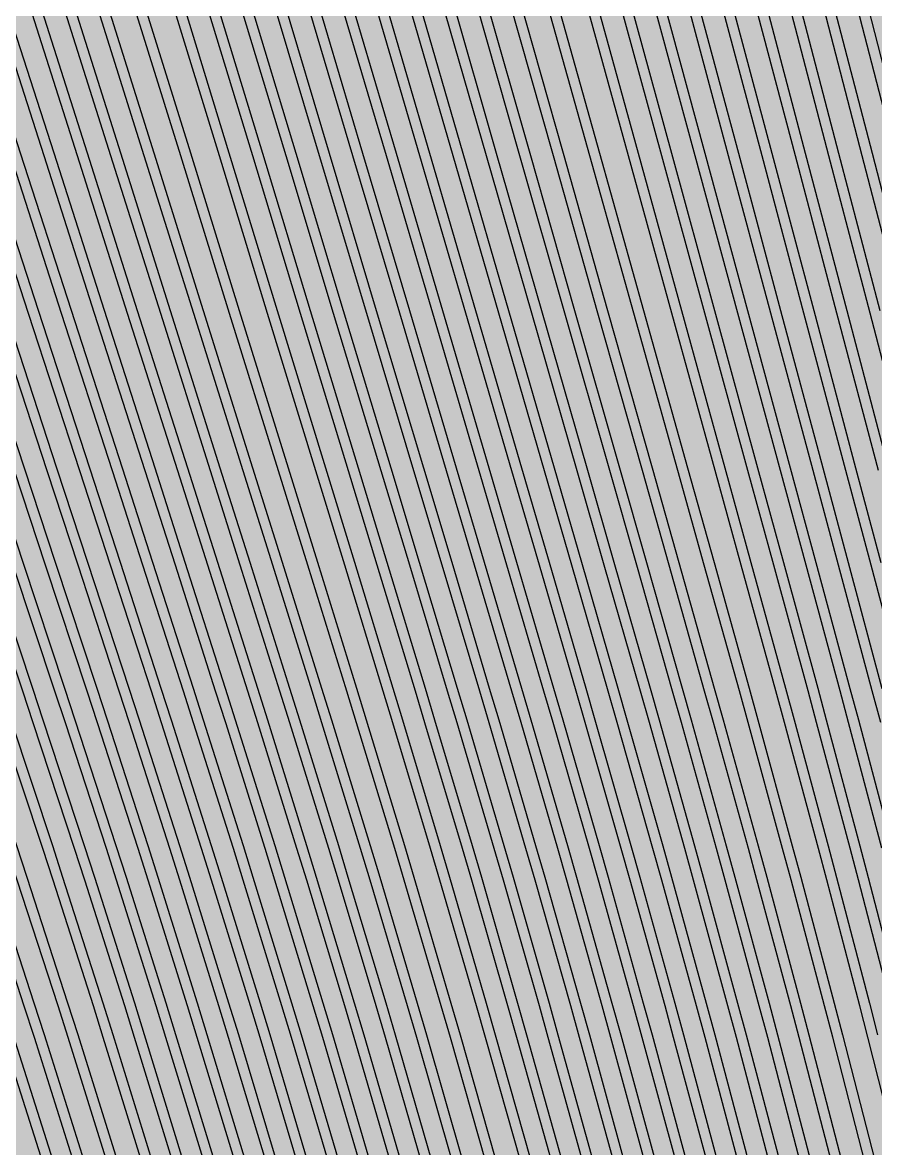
# Model space of a CAD drawing. Header units: metres. Extents: x -7240 to 10960, y -29667 to 1823.
# Drawn here: x 1012.4 to 1181.6, y -16545.6 to -16322.1 of the extents above; entities that cross this region are included whole.
import ezdxf

# ---------------------------------------------------------------- set-up
doc = ezdxf.new("R2010")
doc.units = ezdxf.units.M
doc.layers.add('Metal1', color=4, linetype='CONTINUOUS')
doc.layers.add('Polyimide', color=7, linetype='CONTINUOUS')

msp = doc.modelspace()

# ---------------------------------------------------------------- hatches: boundary and pattern name
at = {"layer": 'Polyimide'}
msp.add_hatch(color=7, dxfattribs=at).paths.add_polyline_path([(4088.45, -11806.89), (4098.72, -11851.21), (4115.58, -11893.47), (4138.63, -11932.7), (4167.35, -11967.99), (4201.08, -11998.53), (4239.03, -12023.62), (4280.35, -12042.68), (4349.18, -12073.73), (4413.2, -12113.76), (4471.26, -12162.04), (4522.3, -12217.69), (4565.39, -12279.7), (4599.74, -12346.94), (4624.73, -12418.19), (4639.91, -12492.16), (4645, -12567.5), (4639.91, -12642.84), (4624.73, -12716.8), (4599.74, -12788.06), (4565.39, -12855.3), (4522.3, -12917.31), (4471.26, -12972.96), (4413.2, -13021.24), (4349.18, -13061.27), (4280.35, -13092.32), (4239.03, -13111.38), (4201.08, -13136.47), (4167.35, -13167.01), (4138.63, -13202.3), (4115.58, -13241.52), (4098.72, -13283.78), (4088.45, -13328.11), (4085, -13373.48), (4085, -13567.5), (4099.45, -13861.55), (4142.64, -14152.77), (4214.18, -14438.35), (4313.36, -14715.55), (4439.24, -14981.69), (4590.59, -15234.21), (4765.97, -15470.68), (4963.68, -15688.82), (5181.82, -15886.53), (5418.29, -16061.91), (5670.81, -16213.26), (5936.95, -16339.14), (6214.15, -16438.32), (6499.73, -16509.85), (6790.95, -16553.05), (7085, -16567.5), (9960.38, -16567.5), (10038.79, -16571.35), (10116.45, -16582.87), (10192.6, -16601.95), (10266.52, -16628.4), (10337.49, -16661.96), (10404.83, -16702.32), (10467.89, -16749.09), (10526.06, -16801.81), (10578.78, -16859.98), (10625.55, -16923.04), (10665.91, -16990.38), (10699.48, -17061.35), (10725.93, -17135.27), (10745, -17211.43), (10756.52, -17289.08), (10760.38, -17367.5), (10760.38, -21957.3), (10721.61, -22012.91), (10685.97, -22070.59), (10653.58, -22130.14), (10624.53, -22191.39), (10598.92, -22254.16), (10576.82, -22318.25), (10558.3, -22383.46), (10543.41, -22449.6), (10532.21, -22516.46), (10524.72, -22583.84), (10520.97, -22651.53), (10520.97, -22719.32), (10524.72, -22787.01), (10532.21, -22854.38), (10543.41, -22921.24), (10558.3, -22987.38), (10576.82, -23052.6), (10598.92, -23116.68), (10624.53, -23179.45), (10653.58, -23240.71), (10685.97, -23300.26), (10721.61, -23357.93), (10760.38, -23413.54), (10760.38, -28667.5), (10756.52, -28745.91), (10745, -28823.57), (10725.93, -28899.73), (10699.48, -28973.65), (10665.91, -29044.62), (10625.55, -29111.96), (10578.78, -29175.01), (10526.06, -29233.19), (10467.89, -29285.91), (10404.83, -29332.68), (10337.49, -29373.04), (10266.52, -29406.6), (10192.6, -29433.05), (10116.45, -29452.13), (10038.79, -29463.65), (9960.38, -29467.5), (-6239.63, -29467.5), (-6318.04, -29463.65), (-6395.7, -29452.13), (-6471.85, -29433.05), (-6545.77, -29406.6), (-6616.74, -29373.04), (-6684.08, -29332.68), (-6747.14, -29285.91), (-6805.31, -29233.19), (-6858.03, -29175.01), (-6904.8, -29111.96), (-6945.16, -29044.62), (-6978.73, -28973.65), (-7005.18, -28899.73), (-7024.25, -28823.57), (-7035.77, -28745.91), (-7039.63, -28667.5), (-7039.63, -23426.32), (-6999.36, -23370.07), (-6962.33, -23311.63), (-6928.66, -23251.2), (-6898.45, -23188.96), (-6871.81, -23125.12), (-6848.81, -23059.88), (-6829.53, -22993.44), (-6814.04, -22926.02), (-6802.37, -22857.83), (-6794.57, -22789.09), (-6790.67, -22720.02), (-6790.67, -22650.84), (-6794.57, -22581.77), (-6802.37, -22513.03), (-6814.04, -22444.84), (-6829.53, -22377.42), (-6848.81, -22310.98), (-6871.81, -22245.74), (-6898.45, -22181.89), (-6928.66, -22119.66), (-6962.33, -22059.22), (-6999.36, -22000.79), (-7039.63, -21944.54), (-7039.63, -17367.5), (-7035.77, -17289.08), (-7024.25, -17211.43), (-7005.18, -17135.27), (-6978.73, -17061.35), (-6945.16, -16990.38), (-6904.8, -16923.04), (-6858.03, -16859.98), (-6805.31, -16801.81), (-6747.14, -16749.09), (-6684.08, -16702.32), (-6616.74, -16661.96), (-6545.77, -16628.4), (-6471.85, -16601.95), (-6395.7, -16582.87), (-6318.04, -16571.35), (-6239.63, -16567.5), (-3334, -16567.5), (-3039.95, -16553.05), (-2748.73, -16509.85), (-2463.15, -16438.32), (-2185.95, -16339.14), (-1919.81, -16213.26), (-1667.29, -16061.91), (-1430.82, -15886.53), (-1212.68, -15688.82), (-1014.97, -15470.68), (-839.59, -15234.21), (-688.24, -14981.69), (-562.36, -14715.55), (-463.18, -14438.35), (-391.64, -14152.77), (-348.45, -13861.55), (-334, -13567.5), (-334, -13373.48), (-337.45, -13328.11), (-347.72, -13283.78), (-364.58, -13241.52), (-387.63, -13202.3), (-416.35, -13167.01), (-450.08, -13136.47), (-488.03, -13111.38), (-529.35, -13092.32), (-529.35, -13092.32), (-598.18, -13061.27), (-662.2, -13021.24), (-720.26, -12972.96), (-771.3, -12917.31), (-814.39, -12855.3), (-848.74, -12788.06), (-873.73, -12716.8), (-888.91, -12642.84), (-894, -12567.5), (-888.91, -12492.16), (-873.73, -12418.19), (-848.74, -12346.94), (-814.39, -12279.7), (-771.3, -12217.69), (-720.26, -12162.04), (-662.2, -12113.76), (-598.18, -12073.73), (-529.35, -12042.68), (-488.03, -12023.62), (-450.08, -11998.53), (-416.35, -11967.99), (-387.63, -11932.7), (-364.58, -11893.47), (-347.72, -11851.21), (-337.45, -11806.89), (-334, -11761.52), (-334, -11074.31), (-337.45, -11028.94), (-347.72, -10984.62), (-364.58, -10942.36), (-387.63, -10903.13), (-416.35, -10867.84), (-450.08, -10837.3), (-488.03, -10812.21), (-529.35, -10793.16), (-529.35, -10793.16), (-598.18, -10762.1), (-662.2, -10722.07), (-720.26, -10673.8), (-771.3, -10618.15), (-814.39, -10556.13), (-848.74, -10488.89), (-873.73, -10417.64), (-888.91, -10343.67), (-894, -10268.33), (-888.91, -10192.99), (-873.73, -10119.03), (-848.74, -10047.77), (-814.39, -9980.53), (-771.3, -9918.52), (-720.26, -9862.87), (-662.2, -9814.59), (-598.18, -9774.56), (-529.35, -9743.51), (-488.03, -9724.45), (-450.08, -9699.36), (-416.35, -9668.82), (-387.63, -9633.53), (-364.58, -9594.31), (-347.72, -9552.05), (-337.45, -9507.72), (-334, -9462.35), (-334, -8775.14), (-337.45, -8729.78), (-347.72, -8685.45), (-364.58, -8643.19), (-387.63, -8603.96), (-416.35, -8568.68), (-450.08, -8538.14), (-488.03, -8513.05), (-529.35, -8493.99), (-529.35, -8493.99), (-598.18, -8462.94), (-662.2, -8422.91), (-720.26, -8374.63), (-771.3, -8318.98), (-814.39, -8256.97), (-848.74, -8189.73), (-873.73, -8118.47), (-888.91, -8044.5), (-894, -7969.17), (-888.91, -7893.83), (-873.73, -7819.86), (-848.74, -7748.61), (-814.39, -7681.36), (-771.3, -7619.35), (-720.26, -7563.7), (-662.2, -7515.42), (-598.18, -7475.4), (-529.35, -7444.34), (-529.35, -7444.34), (-488.03, -7425.28), (-450.08, -7400.2), (-416.35, -7369.66), (-387.63, -7334.37), (-364.58, -7295.14), (-347.72, -7252.88), (-337.45, -7208.56), (-334, -7163.19), (-334, -6475.98), (-337.45, -6430.61), (-347.72, -6386.29), (-364.58, -6344.02), (-387.63, -6304.8), (-416.35, -6269.51), (-450.08, -6238.97), (-488.03, -6213.88), (-529.35, -6194.82), (-529.35, -6194.82), (-598.18, -6163.77), (-662.2, -6123.74), (-720.26, -6075.46), (-771.3, -6019.81), (-814.39, -5957.8), (-848.74, -5890.56), (-873.73, -5819.31), (-888.91, -5745.34), (-894, -5670), (-888.91, -5594.66), (-873.73, -5520.69), (-848.74, -5449.44), (-814.39, -5382.2), (-771.3, -5320.19), (-720.26, -5264.54), (-662.2, -5216.26), (-598.18, -5176.23), (-529.35, -5145.18), (-529.35, -5145.18), (-488.03, -5126.12), (-450.08, -5101.03), (-416.35, -5070.49), (-387.63, -5035.2), (-364.58, -4995.98), (-347.72, -4953.71), (-337.45, -4909.39), (-334, -4864.02), (-334, 380), (-334, 1522.5), (-289, 1522.5), (-288.78, 1515.63), (-288.1, 1508.79), (-286.98, 1502.02), (-285.42, 1495.32), (-283.43, 1488.75), (-281.01, 1482.32), (-278.17, 1476.06), (-274.93, 1470), (-271.3, 1464.17), (-267.3, 1458.58), (-262.94, 1453.27), (-258.25, 1448.25), (-253.23, 1443.56), (-247.92, 1439.2), (-242.33, 1435.2), (-236.5, 1431.57), (-230.44, 1428.33), (-224.18, 1425.49), (-217.75, 1423.07), (-211.18, 1421.08), (-204.48, 1419.52), (-197.71, 1418.4), (-190.87, 1417.72), (-184, 1417.5), (-177.13, 1417.72), (-170.29, 1418.4), (-163.52, 1419.52), (-156.82, 1421.08), (-150.25, 1423.07), (-143.82, 1425.49), (-137.56, 1428.33), (-131.5, 1431.57), (-125.67, 1435.2), (-120.08, 1439.2), (-114.77, 1443.56), (-109.75, 1448.25), (-105.06, 1453.27), (-100.7, 1458.58), (-96.7, 1464.17), (-93.07, 1470), (-89.83, 1476.06), (-86.99, 1482.32), (-84.57, 1488.75), (-82.58, 1495.32), (-81.02, 1502.02), (-79.9, 1508.79), (-79.22, 1515.63), (-79, 1522.5), (1786, 1522.5), (3835, 1522.5), (3835.21, 1529.04), (3835.86, 1535.55), (3836.92, 1542.01), (3838.41, 1548.38), (3840.31, 1554.64), (3842.61, 1560.77), (3845.31, 1566.73), (3848.4, 1572.5), (3851.85, 1578.06), (3855.66, 1583.38), (3859.82, 1588.43), (3864.29, 1593.21), (3869.07, 1597.68), (3874.12, 1601.84), (3879.44, 1605.65), (3885, 1609.1), (3890.77, 1612.19), (3896.73, 1614.89), (3902.86, 1617.19), (3909.12, 1619.09), (3915.49, 1620.58), (3921.95, 1621.64), (3928.46, 1622.29), (3935, 1622.5), (3941.54, 1622.29), (3948.05, 1621.64), (3954.51, 1620.58), (3960.88, 1619.09), (3967.14, 1617.19), (3973.27, 1614.89), (3979.23, 1612.19), (3985, 1609.1), (3990.56, 1605.65), (3995.88, 1601.84), (4000.93, 1597.68), (4005.71, 1593.21), (4010.18, 1588.43), (4014.34, 1583.38), (4018.15, 1578.06), (4021.6, 1572.5), (4024.69, 1566.73), (4027.39, 1560.77), (4029.69, 1554.64), (4031.59, 1548.38), (4033.08, 1542.01), (4034.14, 1535.55), (4034.79, 1529.04), (4035, 1522.5), (4085, 1522.5), (4085, 380), (4085, 330), (4085, -4864.02), (4088.45, -4909.39), (4098.72, -4953.71), (4115.58, -4995.98), (4138.63, -5035.2), (4167.35, -5070.49), (4201.08, -5101.03), (4239.03, -5126.12), (4280.35, -5145.18), (4280.35, -5145.18), (4349.18, -5176.23), (4413.2, -5216.26), (4471.26, -5264.54), (4522.3, -5320.19), (4565.39, -5382.2), (4599.74, -5449.44), (4624.73, -5520.69), (4639.91, -5594.66), (4645, -5670), (4639.91, -5745.34), (4624.73, -5819.31), (4599.74, -5890.56), (4565.39, -5957.8), (4522.3, -6019.81), (4471.26, -6075.46), (4413.2, -6123.74), (4349.18, -6163.77), (4280.35, -6194.82), (4239.03, -6213.88), (4201.08, -6238.97), (4167.35, -6269.51), (4138.63, -6304.8), (4115.58, -6344.02), (4098.72, -6386.29), (4088.45, -6430.61), (4085, -6475.98), (4085, -11761.52), (4088.45, -11806.89)])

# ---------------------------------------------------------------- linework, layer by layer
at = {"layer": 'Metal1'}
for points in [[(1016.45, -16548.57), (1008.51, -16523.62), (1006.47, -16517.34), (998.26, -16492.39), (996.16, -16486.11), (987.69, -16461.16), (985.53, -16454.87), (976.89, -16429.89), (970.39, -16411.14), (959.55, -16379.9), (948.72, -16348.66), (937.89, -16317.41), (927.05, -16286.17), (916.22, -16254.93), (905.39, -16223.69), (898.86, -16204.87), (894.48, -16178.98), (893.75, -15692.12)], [(897.25, -15692.12), (896.52, -16178.81), (900.81, -16204.37), (907.28, -16223.04), (918.11, -16254.28), (928.94, -16285.52), (939.78, -16316.76), (950.61, -16348), (961.44, -16379.24), (972.28, -16410.48), (978.78, -16429.24), (987.42, -16454.22), (989.58, -16460.51), (998.06, -16485.47), (1000.16, -16491.76), (1008.37, -16516.72), (1010.41, -16523.01), (1018.36, -16547.97)], [(1022.62, -16548.57), (1014.73, -16523.62), (1012.71, -16517.34), (1004.55, -16492.39), (1002.46, -16486.1), (994.05, -16461.15), (991.9, -16454.87), (983.33, -16429.89), (976.87, -16411.13), (966.11, -16379.89), (955.35, -16348.65), (944.59, -16317.41), (933.83, -16286.17), (923.07, -16254.93), (912.31, -16223.69), (905.83, -16204.87), (901.48, -16178.99), (900.75, -15692.12)], [(904.25, -15692.12), (903.52, -16178.82), (907.78, -16204.37), (914.2, -16223.04), (924.96, -16254.28), (935.72, -16285.52), (946.48, -16316.76), (957.24, -16348), (968, -16379.24), (978.76, -16410.48), (985.22, -16429.24), (993.79, -16454.22), (995.95, -16460.51), (1004.36, -16485.47), (1006.45, -16491.76), (1014.61, -16516.72), (1016.63, -16523.01), (1024.53, -16547.97)], [(1029.22, -16548.57), (1021.4, -16523.61), (1019.4, -16517.33), (1011.32, -16492.38), (1009.26, -16486.1), (1000.93, -16461.15), (998.8, -16454.87), (990.3, -16429.88), (983.9, -16411.13), (973.25, -16379.89), (962.59, -16348.65), (951.93, -16317.41), (941.28, -16286.17), (930.62, -16254.93), (919.96, -16223.69), (913.54, -16204.86), (909.23, -16179), (908.5, -15692.12)], [(912, -15692.12), (911.27, -16178.84), (915.49, -16204.37), (921.85, -16223.04), (932.51, -16254.28), (943.17, -16285.52), (953.83, -16316.76), (964.48, -16348), (975.14, -16379.25), (985.8, -16410.49), (992.19, -16429.24), (1000.69, -16454.23), (1002.82, -16460.51), (1011.16, -16485.47), (1013.23, -16491.76), (1021.31, -16516.72), (1023.31, -16523.01), (1031.13, -16547.97)], [(1036.12, -16548.56), (1028.39, -16523.61), (1026.41, -16517.33), (1018.42, -16492.38), (1016.38, -16486.1), (1008.14, -16461.15), (1006.03, -16454.86), (997.64, -16429.88), (991.31, -16411.13), (980.77, -16379.89), (970.24, -16348.65), (959.7, -16317.41), (949.16, -16286.17), (938.63, -16254.92), (928.09, -16223.68), (921.74, -16204.86), (917.48, -16179.02), (916.75, -15692.12)], [(920.25, -15692.12), (919.52, -16178.85), (923.69, -16204.38), (929.98, -16223.04), (940.52, -16254.29), (951.06, -16285.53), (961.59, -16316.77), (972.13, -16348.01), (982.67, -16379.25), (993.21, -16410.49), (999.53, -16429.24), (1007.93, -16454.23), (1010.04, -16460.52), (1018.28, -16485.48), (1020.32, -16491.77), (1028.31, -16516.73), (1030.29, -16523.01), (1038.03, -16547.98)], [(1042.28, -16548.56), (1034.6, -16523.61), (1032.64, -16517.33), (1024.71, -16492.38), (1022.68, -16486.1), (1014.5, -16461.14), (1012.41, -16454.86), (1004.07, -16429.88), (997.79, -16411.13), (987.33, -16379.89), (976.87, -16348.65), (966.4, -16317.4), (955.94, -16286.16), (945.48, -16254.92), (935.01, -16223.68), (928.71, -16204.86), (924.48, -16179.03), (923.75, -15692.12)], [(927.25, -15692.12), (926.52, -16178.86), (930.66, -16204.38), (936.91, -16223.05), (947.37, -16254.29), (957.84, -16285.53), (968.3, -16316.77), (978.76, -16348.01), (989.22, -16379.25), (999.69, -16410.49), (1005.97, -16429.24), (1014.31, -16454.23), (1016.4, -16460.52), (1024.58, -16485.48), (1026.62, -16491.77), (1034.55, -16516.73), (1036.51, -16523.02), (1044.19, -16547.98)], [(1048.45, -16548.56), (1040.82, -16523.61), (1038.87, -16517.33), (1031, -16492.38), (1028.99, -16486.09), (1020.86, -16461.14), (1018.79, -16454.86), (1010.51, -16429.88), (1004.27, -16411.12), (993.88, -16379.88), (983.49, -16348.64), (973.11, -16317.4), (962.72, -16286.16), (952.33, -16254.92), (941.94, -16223.68), (935.68, -16204.86), (931.48, -16179.04), (930.75, -15692.12)], [(934.25, -15692.12), (933.52, -16178.87), (937.63, -16204.38), (943.84, -16223.05), (954.23, -16254.29), (964.61, -16285.53), (975, -16316.77), (985.39, -16348.01), (995.78, -16379.25), (1006.17, -16410.49), (1012.41, -16429.25), (1020.69, -16454.23), (1022.76, -16460.52), (1030.89, -16485.48), (1032.91, -16491.77), (1040.78, -16516.73), (1042.74, -16523.02), (1050.36, -16547.98)], [(1054.61, -16548.56), (1047.04, -16523.6), (1045.11, -16517.33), (1037.29, -16492.37), (1035.29, -16486.09), (1027.23, -16461.14), (1025.17, -16454.86), (1016.94, -16429.87), (1010.75, -16411.12), (1000.44, -16379.88), (990.12, -16348.64), (979.81, -16317.4), (969.49, -16286.16), (959.18, -16254.92), (948.86, -16223.68), (942.65, -16204.86), (938.48, -16179.04), (937.75, -15692.12)], [(941.25, -15692.12), (940.52, -16178.88), (944.6, -16204.38), (950.76, -16223.05), (961.08, -16254.29), (971.39, -16285.53), (981.71, -16316.77), (992.02, -16348.01), (1002.34, -16379.25), (1012.65, -16410.5), (1018.84, -16429.25), (1027.07, -16454.23), (1029.13, -16460.52), (1037.19, -16485.48), (1039.2, -16491.77), (1047.02, -16516.73), (1048.96, -16523.02), (1056.53, -16547.98)], [(1060.78, -16548.56), (1053.26, -16523.6), (1051.34, -16517.32), (1043.58, -16492.37), (1041.59, -16486.09), (1033.59, -16461.14), (1031.54, -16454.86), (1023.38, -16429.87), (1017.23, -16411.12), (1006.99, -16379.88), (996.75, -16348.64), (986.51, -16317.4), (976.27, -16286.16), (966.03, -16254.92), (955.79, -16223.68), (949.62, -16204.86), (945.48, -16179.05), (944.75, -15692.12)], [(948.25, -15692.12), (947.52, -16178.89), (951.57, -16204.38), (957.69, -16223.05), (967.93, -16254.29), (978.17, -16285.53), (988.41, -16316.78), (998.65, -16348.02), (1008.89, -16379.26), (1019.13, -16410.5), (1025.28, -16429.25), (1033.44, -16454.24), (1035.49, -16460.52), (1043.5, -16485.48), (1045.49, -16491.77), (1053.25, -16516.73), (1055.18, -16523.02), (1062.69, -16547.98)], [(1066.94, -16548.55), (1059.48, -16523.6), (1057.58, -16517.32), (1049.87, -16492.37), (1047.9, -16486.09), (1039.95, -16461.13), (1037.92, -16454.85), (1029.82, -16429.87), (1023.71, -16411.12), (1013.55, -16379.88), (1003.38, -16348.64), (993.21, -16317.4), (983.05, -16286.16), (972.88, -16254.91), (962.72, -16223.67), (956.59, -16204.85), (952.48, -16179.06), (951.75, -15692.12)], [(955.25, -15692.12), (954.52, -16178.9), (958.54, -16204.38), (964.62, -16223.05), (974.78, -16254.3), (984.95, -16285.54), (995.12, -16316.78), (1005.28, -16348.02), (1015.45, -16379.26), (1025.62, -16410.5), (1031.72, -16429.25), (1039.82, -16454.24), (1041.85, -16460.52), (1049.81, -16485.49), (1051.78, -16491.77), (1059.49, -16516.74), (1061.4, -16523.02), (1068.86, -16547.99)], [(1073.11, -16548.55), (1065.7, -16523.6), (1063.81, -16517.32), (1056.16, -16492.37), (1054.2, -16486.09), (1046.31, -16461.13), (1044.3, -16454.85), (1036.25, -16429.87), (1030.19, -16411.12), (1020.1, -16379.88), (1010.01, -16348.63), (999.92, -16317.39), (989.83, -16286.15), (979.73, -16254.91), (969.64, -16223.67), (963.56, -16204.85), (959.48, -16179.07), (958.75, -15692.12)], [(962.25, -15692.12), (961.52, -16178.91), (965.51, -16204.39), (971.54, -16223.06), (981.64, -16254.3), (991.73, -16285.54), (1001.82, -16316.78), (1011.91, -16348.02), (1022, -16379.26), (1032.1, -16410.5), (1038.15, -16429.25), (1046.2, -16454.24), (1048.22, -16460.52), (1056.11, -16485.49), (1058.07, -16491.78), (1065.72, -16516.74), (1067.62, -16523.02), (1075.03, -16547.99)], [(1079.27, -16548.55), (1071.92, -16523.59), (1070.04, -16517.32), (1062.45, -16492.36), (1060.51, -16486.08), (1052.67, -16461.13), (1050.67, -16454.85), (1042.69, -16429.87), (1036.67, -16411.11), (1026.66, -16379.87), (1016.64, -16348.63), (1006.62, -16317.39), (996.6, -16286.15), (986.58, -16254.91), (976.57, -16223.67), (970.53, -16204.85), (966.48, -16179.08), (965.75, -15692.12)], [(969.25, -15692.12), (968.52, -16178.92), (972.48, -16204.39), (978.47, -16223.06), (988.49, -16254.3), (998.51, -16285.54), (1008.52, -16316.78), (1018.54, -16348.02), (1028.56, -16379.26), (1038.58, -16410.5), (1044.59, -16429.26), (1052.58, -16454.24), (1054.58, -16460.53), (1062.42, -16485.49), (1064.36, -16491.78), (1071.96, -16516.74), (1073.84, -16523.02), (1081.19, -16547.99)], [(1085.44, -16548.55), (1078.14, -16523.59), (1076.28, -16517.32), (1068.74, -16492.36), (1066.81, -16486.08), (1059.04, -16461.13), (1057.05, -16454.85), (1049.12, -16429.86), (1043.16, -16411.11), (1033.21, -16379.87), (1023.27, -16348.63), (1013.32, -16317.39), (1003.38, -16286.15), (993.44, -16254.91), (983.49, -16223.67), (977.5, -16204.85), (973.48, -16179.09), (972.75, -15692.12)], [(976.25, -15692.12), (975.52, -16178.93), (979.45, -16204.39), (985.4, -16223.06), (995.34, -16254.3), (1005.28, -16285.54), (1015.23, -16316.78), (1025.17, -16348.02), (1035.12, -16379.27), (1045.06, -16410.51), (1051.03, -16429.26), (1058.96, -16454.24), (1060.94, -16460.53), (1068.72, -16485.49), (1070.65, -16491.78), (1078.19, -16516.74), (1080.06, -16523.03), (1087.36, -16547.99)], [(1091.61, -16548.55), (1084.36, -16523.59), (1082.51, -16517.31), (1075.03, -16492.36), (1073.12, -16486.08), (1065.4, -16461.12), (1063.43, -16454.85), (1055.56, -16429.86), (1049.64, -16411.11), (1039.77, -16379.87), (1029.9, -16348.63), (1020.03, -16317.39), (1010.16, -16286.15), (1000.29, -16254.91), (990.42, -16223.67), (984.47, -16204.85), (980.48, -16179.1), (979.75, -15692.12)], [(983.25, -15692.12), (982.52, -16178.94), (986.42, -16204.39), (992.32, -16223.06), (1002.19, -16254.3), (1012.06, -16285.54), (1021.93, -16316.79), (1031.8, -16348.03), (1041.67, -16379.27), (1051.54, -16410.51), (1057.47, -16429.26), (1065.34, -16454.25), (1067.31, -16460.53), (1075.03, -16485.49), (1076.94, -16491.78), (1084.43, -16516.74), (1086.28, -16523.03), (1093.53, -16547.99)], [(1097.77, -16548.54), (1090.58, -16523.59), (1088.75, -16517.31), (1081.32, -16492.36), (1079.42, -16486.08), (1071.76, -16461.12), (1069.8, -16454.84), (1062, -16429.86), (1056.12, -16411.11), (1046.32, -16379.87), (1036.52, -16348.63), (1026.73, -16317.39), (1016.93, -16286.14), (1007.14, -16254.9), (997.34, -16223.66), (991.44, -16204.85), (987.48, -16179.1), (986.75, -15692.12)], [(990.25, -15692.12), (989.52, -16178.95), (993.4, -16204.39), (999.25, -16223.06), (1009.05, -16254.31), (1018.84, -16285.55), (1028.64, -16316.79), (1038.43, -16348.03), (1048.23, -16379.27), (1058.02, -16410.51), (1063.9, -16429.26), (1071.71, -16454.25), (1073.67, -16460.53), (1081.33, -16485.5), (1083.23, -16491.78), (1090.66, -16516.75), (1092.5, -16523.03), (1099.69, -16547.99)], [(1104.37, -16548.54), (1097.26, -16523.58), (1095.44, -16517.31), (1088.09, -16492.35), (1086.21, -16486.08), (1078.63, -16461.12), (1076.7, -16454.84), (1068.97, -16429.86), (1063.15, -16411.11), (1053.46, -16379.86), (1043.76, -16348.62), (1034.07, -16317.38), (1024.38, -16286.14), (1014.68, -16254.9), (1004.99, -16223.66), (999.15, -16204.84), (995.23, -16179.12), (994.5, -15692.12)], [(998, -15692.12), (997.27, -16178.96), (1001.1, -16204.39), (1006.9, -16223.07), (1016.59, -16254.31), (1026.29, -16285.55), (1035.98, -16316.79), (1045.67, -16348.03), (1055.37, -16379.27), (1065.06, -16410.51), (1070.88, -16429.27), (1078.61, -16454.25), (1080.55, -16460.53), (1088.13, -16485.5), (1090.01, -16491.78), (1097.36, -16516.75), (1099.18, -16523.03), (1106.3, -16548)], [(1111.27, -16548.54), (1104.24, -16523.58), (1102.45, -16517.31), (1095.19, -16492.35), (1093.33, -16486.07), (1085.85, -16461.11), (1083.94, -16454.84), (1076.3, -16429.85), (1070.56, -16411.1), (1060.98, -16379.86), (1051.41, -16348.62), (1041.84, -16317.38), (1032.26, -16286.14), (1022.69, -16254.9), (1013.12, -16223.66), (1007.35, -16204.84), (1003.48, -16179.13), (1002.75, -15692.12)], [(1006.25, -15692.12), (1005.52, -16178.98), (1009.31, -16204.4), (1015.03, -16223.07), (1024.6, -16254.31), (1034.18, -16285.55), (1043.75, -16316.79), (1053.32, -16348.03), (1062.9, -16379.28), (1072.47, -16410.52), (1078.22, -16429.27), (1085.85, -16454.25), (1087.76, -16460.54), (1095.25, -16485.5), (1097.11, -16491.79), (1104.37, -16516.75), (1106.17, -16523.03), (1113.19, -16548)], [(1117.43, -16548.54), (1110.46, -16523.58), (1108.68, -16517.3), (1101.48, -16492.35), (1099.64, -16486.07), (1092.21, -16461.11), (1090.31, -16454.84), (1082.74, -16429.85), (1077.04, -16411.1), (1067.54, -16379.86), (1058.04, -16348.62), (1048.54, -16317.38), (1039.04, -16286.14), (1029.54, -16254.9), (1020.04, -16223.65), (1014.32, -16204.84), (1010.48, -16179.14), (1009.75, -15692.12)], [(1013.25, -15692.12), (1012.52, -16178.99), (1016.28, -16204.4), (1021.96, -16223.07), (1031.46, -16254.31), (1040.95, -16285.55), (1050.45, -16316.8), (1059.95, -16348.04), (1069.45, -16379.28), (1078.95, -16410.52), (1084.65, -16429.27), (1092.23, -16454.26), (1094.12, -16460.54), (1101.56, -16485.5), (1103.4, -16491.79), (1110.6, -16516.75), (1112.39, -16523.04), (1119.36, -16548)], [(1123.6, -16548.53), (1116.68, -16523.57), (1114.91, -16517.3), (1107.77, -16492.34), (1105.94, -16486.07), (1098.57, -16461.11), (1096.69, -16454.83), (1089.18, -16429.85), (1083.52, -16411.1), (1074.09, -16379.86), (1064.67, -16348.62), (1055.24, -16317.38), (1045.82, -16286.13), (1036.39, -16254.89), (1026.97, -16223.65), (1021.29, -16204.84), (1017.48, -16179.15), (1016.75, -15692.12)], [(1020.25, -15692.12), (1019.52, -16179), (1023.25, -16204.4), (1028.88, -16223.07), (1038.31, -16254.32), (1047.73, -16285.56), (1057.16, -16316.8), (1066.58, -16348.04), (1076.01, -16379.28), (1085.43, -16410.52), (1091.09, -16429.27), (1098.61, -16454.26), (1100.49, -16460.54), (1107.86, -16485.51), (1109.69, -16491.79), (1116.84, -16516.76), (1118.61, -16523.04), (1125.53, -16548)], [(1129.76, -16548.53), (1122.9, -16523.57), (1121.15, -16517.3), (1114.06, -16492.34), (1112.25, -16486.07), (1104.93, -16461.11), (1103.07, -16454.83), (1095.61, -16429.85), (1090, -16411.1), (1080.65, -16379.86), (1071.3, -16348.61), (1061.95, -16317.37), (1052.6, -16286.13), (1043.24, -16254.89), (1033.89, -16223.65), (1028.26, -16204.84), (1024.48, -16179.15), (1023.75, -15692.12)], [(1027.25, -15692.12), (1026.52, -16179), (1030.22, -16204.4), (1035.81, -16223.08), (1045.16, -16254.32), (1054.51, -16285.56), (1063.86, -16316.8), (1073.21, -16348.04), (1082.56, -16379.28), (1091.92, -16410.52), (1097.53, -16429.27), (1104.98, -16454.26), (1106.85, -16460.54), (1114.17, -16485.51), (1115.98, -16491.79), (1123.07, -16516.76), (1124.83, -16523.04), (1131.69, -16548.01)], [(1135.93, -16548.53), (1129.12, -16523.57), (1127.38, -16517.3), (1120.35, -16492.34), (1118.55, -16486.06), (1111.3, -16461.1), (1109.44, -16454.83), (1102.05, -16429.84), (1096.48, -16411.09), (1087.2, -16379.85), (1077.93, -16348.61), (1068.65, -16317.37), (1059.37, -16286.13), (1050.1, -16254.89), (1040.82, -16223.65), (1035.23, -16204.83), (1031.48, -16179.16), (1030.75, -15692.12)], [(1034.25, -15692.12), (1033.52, -16179.01), (1037.19, -16204.4), (1042.74, -16223.08), (1052.01, -16254.32), (1061.29, -16285.56), (1070.57, -16316.8), (1079.84, -16348.04), (1089.12, -16379.28), (1098.4, -16410.52), (1103.97, -16429.28), (1111.36, -16454.26), (1113.21, -16460.54), (1120.47, -16485.51), (1122.27, -16491.79), (1129.31, -16516.76), (1131.05, -16523.04), (1137.86, -16548.01)], [(1142.1, -16548.53), (1135.34, -16523.57), (1133.62, -16517.3), (1126.64, -16492.34), (1124.86, -16486.06), (1117.66, -16461.1), (1115.82, -16454.83), (1108.48, -16429.84), (1102.96, -16411.09), (1093.76, -16379.85), (1084.56, -16348.61), (1075.35, -16317.37), (1066.15, -16286.13), (1056.95, -16254.89), (1047.74, -16223.65), (1042.2, -16204.83), (1038.48, -16179.17), (1037.75, -15692.12)], [(1041.25, -15692.12), (1040.52, -16179.02), (1044.16, -16204.41), (1049.66, -16223.08), (1058.87, -16254.32), (1068.07, -16285.56), (1077.27, -16316.8), (1086.47, -16348.04), (1095.68, -16379.29), (1104.88, -16410.53), (1110.4, -16429.28), (1117.74, -16454.27), (1119.58, -16460.54), (1126.78, -16485.51), (1128.56, -16491.79), (1135.54, -16516.76), (1137.27, -16523.04), (1144.03, -16548.01)], [(1148.26, -16548.53), (1141.56, -16523.57), (1139.85, -16517.29), (1132.93, -16492.33), (1131.16, -16486.06), (1124.02, -16461.1), (1122.2, -16454.83), (1114.92, -16429.84), (1109.44, -16411.09), (1100.31, -16379.85), (1091.18, -16348.61), (1082.06, -16317.37), (1072.93, -16286.13), (1063.8, -16254.89), (1054.67, -16223.64), (1049.17, -16204.83), (1045.48, -16179.18), (1044.75, -15692.12)], [(1048.25, -15692.12), (1047.52, -16179.03), (1051.13, -16204.41), (1056.59, -16223.08), (1065.72, -16254.32), (1074.85, -16285.57), (1083.98, -16316.81), (1093.1, -16348.05), (1102.23, -16379.29), (1111.36, -16410.53), (1116.84, -16429.28), (1124.12, -16454.27), (1125.94, -16460.55), (1133.08, -16485.51), (1134.85, -16491.8), (1141.78, -16516.76), (1143.49, -16523.04), (1150.19, -16548.01)], [(1154.43, -16548.52), (1147.78, -16523.56), (1146.08, -16517.29), (1139.22, -16492.33), (1137.46, -16486.06), (1130.38, -16461.1), (1128.58, -16454.82), (1121.36, -16429.84), (1115.92, -16411.09), (1106.87, -16379.85), (1097.81, -16348.61), (1088.76, -16317.36), (1079.7, -16286.12), (1070.65, -16254.88), (1061.59, -16223.64), (1056.14, -16204.83), (1052.48, -16179.18), (1051.75, -15692.12)], [(1055.25, -15692.12), (1054.52, -16179.04), (1058.1, -16204.41), (1063.52, -16223.09), (1072.57, -16254.33), (1081.62, -16285.57), (1090.68, -16316.81), (1099.73, -16348.05), (1108.79, -16379.29), (1117.84, -16410.53), (1123.28, -16429.28), (1130.5, -16454.27), (1132.3, -16460.55), (1139.39, -16485.52), (1141.14, -16491.8), (1148.01, -16516.77), (1149.71, -16523.04), (1156.36, -16548.01)], [(1160.59, -16548.52), (1154, -16523.56), (1152.32, -16517.29), (1145.51, -16492.33), (1143.77, -16486.06), (1136.74, -16461.09), (1134.95, -16454.82), (1127.79, -16429.84), (1122.4, -16411.09), (1113.42, -16379.84), (1104.44, -16348.6), (1095.46, -16317.36), (1086.48, -16286.12), (1077.5, -16254.88), (1068.52, -16223.64), (1063.11, -16204.83), (1059.48, -16179.19), (1058.75, -15692.12)], [(1062.25, -15692.12), (1061.52, -16179.05), (1065.07, -16204.41), (1070.44, -16223.09), (1079.42, -16254.33), (1088.4, -16285.57), (1097.38, -16316.81), (1106.36, -16348.05), (1115.34, -16379.29), (1124.33, -16410.53), (1129.72, -16429.28), (1136.88, -16454.27), (1138.67, -16460.55), (1145.69, -16485.52), (1147.44, -16491.8), (1154.25, -16516.77), (1155.93, -16523.05), (1162.53, -16548.02)], [(1166.76, -16548.52), (1160.22, -16523.56), (1158.55, -16517.29), (1151.8, -16492.33), (1150.07, -16486.05), (1143.11, -16461.09), (1141.33, -16454.82), (1134.23, -16429.83), (1128.88, -16411.08), (1119.98, -16379.84), (1111.07, -16348.6), (1102.16, -16317.36), (1093.26, -16286.12), (1084.35, -16254.88), (1075.44, -16223.64), (1070.08, -16204.83), (1066.48, -16179.2), (1065.75, -15692.12)], [(1069.25, -15692.12), (1068.52, -16179.06), (1072.04, -16204.41), (1077.37, -16223.09), (1086.27, -16254.33), (1095.18, -16285.57), (1104.09, -16316.81), (1112.99, -16348.05), (1121.9, -16379.29), (1130.81, -16410.54), (1136.15, -16429.29), (1143.25, -16454.27), (1145.03, -16460.55), (1152, -16485.52), (1153.73, -16491.8), (1160.48, -16516.77), (1162.15, -16523.05), (1168.69, -16548.02)], [(1172.92, -16548.52), (1166.44, -16523.56), (1164.79, -16517.29), (1158.09, -16492.32), (1156.38, -16486.05), (1149.47, -16461.09), (1147.71, -16454.82), (1140.67, -16429.83), (1135.36, -16411.08), (1126.53, -16379.84), (1117.7, -16348.6), (1108.87, -16317.36), (1100.03, -16286.12), (1091.2, -16254.88), (1082.37, -16223.64), (1077.05, -16204.82), (1073.48, -16179.21), (1072.75, -15692.12)], [(1076.25, -15692.12), (1075.52, -16179.07), (1079.01, -16204.41), (1084.29, -16223.09), (1093.13, -16254.33), (1101.96, -16285.57), (1110.79, -16316.81), (1119.62, -16348.06), (1128.46, -16379.3), (1137.29, -16410.54), (1142.59, -16429.29), (1149.63, -16454.28), (1151.4, -16460.55), (1158.31, -16485.52), (1160.02, -16491.8), (1166.72, -16516.77), (1168.38, -16523.05), (1174.86, -16548.02)], [(1179.53, -16548.52), (1173.12, -16523.55), (1171.48, -16517.28), (1164.86, -16492.32), (1163.17, -16486.05), (1156.34, -16461.09), (1154.6, -16454.81), (1147.64, -16429.83), (1142.4, -16411.08), (1133.67, -16379.84), (1124.94, -16348.6), (1116.21, -16317.36), (1107.48, -16286.11), (1098.75, -16254.87), (1090.02, -16223.63), (1084.76, -16204.82), (1081.23, -16179.22), (1080.5, -15692.12)], [(1084, -15692.12), (1083.27, -16179.08), (1086.72, -16204.42), (1091.94, -16223.09), (1100.67, -16254.34), (1109.4, -16285.58), (1118.14, -16316.82), (1126.87, -16348.06), (1135.6, -16379.3), (1144.33, -16410.54), (1149.57, -16429.29), (1156.53, -16454.28), (1158.27, -16460.55), (1165.1, -16485.53), (1166.79, -16491.8), (1173.42, -16516.77), (1175.05, -16523.05), (1181.46, -16548.02)], [(1186.42, -16548.51), (1180.1, -16523.55), (1178.49, -16517.28), (1171.96, -16492.32), (1170.29, -16486.05), (1163.56, -16461.08), (1161.84, -16454.81), (1154.97, -16429.82), (1149.81, -16411.07), (1141.2, -16379.83), (1132.59, -16348.59), (1123.98, -16317.35), (1115.37, -16286.11), (1106.76, -16254.87), (1098.15, -16223.63), (1092.96, -16204.82), (1089.48, -16179.23), (1088.75, -15692.12)], [(1092.25, -15692.12), (1091.52, -16179.09), (1094.93, -16204.42), (1100.07, -16223.1), (1108.68, -16254.34), (1117.29, -16285.58), (1125.9, -16316.82), (1134.51, -16348.06), (1143.12, -16379.3), (1151.73, -16410.54), (1156.9, -16429.29), (1163.77, -16454.28), (1165.49, -16460.56), (1172.22, -16485.53), (1173.89, -16491.81), (1180.42, -16516.78), (1182.04, -16523.05)], [(1184.72, -16517.28), (1178.25, -16492.31), (1176.59, -16486.04), (1169.92, -16461.08), (1168.22, -16454.81), (1161.41, -16429.82), (1156.29, -16411.07), (1147.75, -16379.83), (1139.22, -16348.59), (1130.68, -16317.35), (1122.14, -16286.11), (1113.61, -16254.87), (1105.07, -16223.63), (1099.93, -16204.82), (1096.48, -16179.24), (1095.75, -15692.12)], [(1099.25, -15692.12), (1098.52, -16179.1), (1101.9, -16204.42), (1107, -16223.1), (1115.54, -16254.34), (1124.07, -16285.58), (1132.61, -16316.82), (1141.14, -16348.06), (1149.68, -16379.3), (1158.22, -16410.55), (1163.34, -16429.3), (1170.15, -16454.28), (1171.85, -16460.56), (1178.53, -16485.53), (1180.18, -16491.81), (1186.66, -16516.78)], [(1182.9, -16486.04), (1176.28, -16461.08), (1174.59, -16454.81), (1167.85, -16429.82), (1162.77, -16411.07), (1154.31, -16379.83), (1145.84, -16348.59), (1137.38, -16317.35), (1128.92, -16286.11), (1120.46, -16254.87), (1112, -16223.63), (1106.9, -16204.82), (1103.48, -16179.24), (1102.75, -15692.12)], [(1106.25, -15692.12), (1105.52, -16179.11), (1108.87, -16204.42), (1113.93, -16223.1), (1122.39, -16254.34), (1130.85, -16285.58), (1139.31, -16316.83), (1147.77, -16348.07), (1156.24, -16379.31), (1164.7, -16410.55), (1169.78, -16429.3), (1176.52, -16454.29), (1178.21, -16460.56), (1184.83, -16485.53)], [(1182.64, -16461.07), (1180.97, -16454.8), (1174.28, -16429.82), (1169.25, -16411.07), (1160.86, -16379.83), (1152.47, -16348.59), (1144.09, -16317.35), (1135.7, -16286.1), (1127.31, -16254.86), (1118.92, -16223.62), (1113.87, -16204.82), (1110.48, -16179.25), (1109.75, -15692.12)], [(1113.25, -15692.12), (1112.52, -16179.12), (1115.84, -16204.42), (1120.85, -16223.1), (1129.24, -16254.35), (1137.63, -16285.59), (1146.02, -16316.83), (1154.4, -16348.07), (1162.79, -16379.31), (1171.18, -16410.55), (1176.21, -16429.3), (1182.9, -16454.29)], [(1187.35, -16454.8), (1180.72, -16429.82), (1175.73, -16411.07), (1167.42, -16379.83), (1159.1, -16348.58), (1150.79, -16317.34), (1142.47, -16286.1), (1134.16, -16254.86), (1125.85, -16223.62), (1120.84, -16204.81), (1117.48, -16179.26), (1116.75, -15692.12), (1120.25, -15692.12), (1119.52, -16179.13), (1122.81, -16204.43), (1127.78, -16223.11), (1136.09, -16254.35), (1144.41, -16285.59), (1152.72, -16316.83), (1161.03, -16348.07), (1169.35, -16379.31), (1177.66, -16410.55), (1182.65, -16429.3)], [(1182.21, -16411.06), (1173.97, -16379.82), (1165.73, -16348.58), (1157.49, -16317.34), (1149.25, -16286.1), (1141.01, -16254.86), (1132.77, -16223.62), (1127.81, -16204.81), (1124.48, -16179.27), (1123.75, -15692.12), (1127.25, -15692.12), (1126.52, -16179.13), (1129.78, -16204.43), (1134.71, -16223.11), (1142.95, -16254.35), (1151.19, -16285.59), (1159.43, -16316.83), (1167.66, -16348.07), (1175.9, -16379.31), (1184.14, -16410.55)], [(1188.69, -16411.06), (1180.53, -16379.82), (1172.36, -16348.58), (1164.19, -16317.34), (1156.03, -16286.1), (1147.86, -16254.86), (1139.7, -16223.62), (1134.78, -16204.81), (1131.48, -16179.27), (1130.75, -15692.12), (1134.25, -15692.12), (1133.52, -16179.14), (1136.75, -16204.43), (1141.63, -16223.11), (1149.8, -16254.35), (1157.96, -16285.59), (1166.13, -16316.83), (1174.29, -16348.07), (1182.46, -16379.32)], [(1187.08, -16379.82), (1178.99, -16348.58), (1170.9, -16317.34), (1162.81, -16286.1), (1154.71, -16254.86), (1146.62, -16223.61), (1141.75, -16204.81), (1138.48, -16179.28), (1137.75, -15692.12), (1141.25, -15692.12), (1140.52, -16179.15), (1143.72, -16204.43), (1148.56, -16223.11), (1156.65, -16254.35), (1164.74, -16285.59), (1172.83, -16316.84), (1180.92, -16348.08), (1189.02, -16379.32)], [(1185.62, -16348.58), (1177.6, -16317.34), (1169.58, -16286.09), (1161.57, -16254.85), (1153.55, -16223.61), (1148.72, -16204.81), (1145.48, -16179.29), (1144.75, -15692.12), (1148.25, -15692.12), (1147.52, -16179.16), (1150.69, -16204.43), (1155.49, -16223.12), (1163.5, -16254.36), (1171.52, -16285.6), (1179.54, -16316.84), (1187.55, -16348.08)]]:
    msp.add_lwpolyline(points, dxfattribs=at)

doc.saveas('drawing.dxf')
